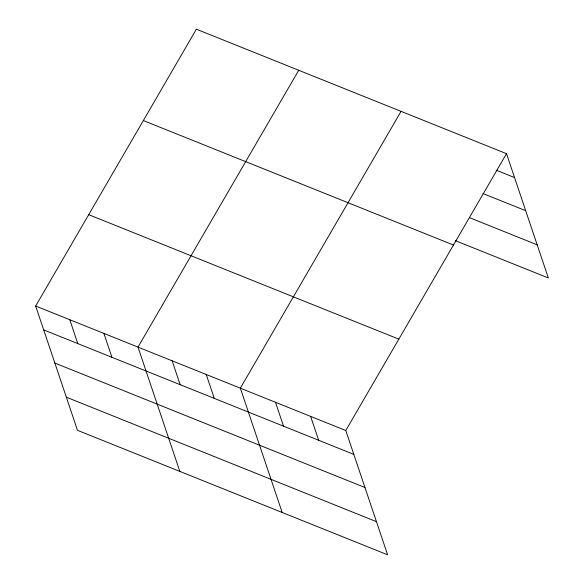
<?xml version="1.0" encoding="UTF-8"?>
<svg xmlns="http://www.w3.org/2000/svg" width="584" height="584" viewBox="0 0 584 584"><rect width="100%" height="100%" fill="white"/><g stroke="black" fill="none" stroke-linecap="round" stroke-linejoin="round"><path stroke-width="0.88" d="M506.51 153.68L345.786 430.503L387.615 554.8L77.49 430.32L35.66 306.031L196.385 29.2L506.51 153.68L548.339 277.969L455.447 240.688M298.723 70.277L137.999 347.108L179.828 471.397M401.069 111.354L240.345 388.185L282.174 512.475M496.137 170.178L514.548 177.565M483.019 193.567L525.702 210.7M469.405 217.628L537.192 244.835M143.343 120.552L453.469 245.032M88.695 214.671L398.828 339.151M35.66 306.031L345.786 430.503M43.698 329.916L353.824 454.389M54.852 363.051L364.978 487.523M66.335 397.186L376.468 521.665M310.637 416.399L318.682 440.285M275.495 402.288L283.532 426.174M206.232 374.49L214.27 398.376M172.119 360.795L180.157 384.688M103.886 333.413L111.924 357.298M69.773 319.718L77.811 343.604"/></g></svg>
